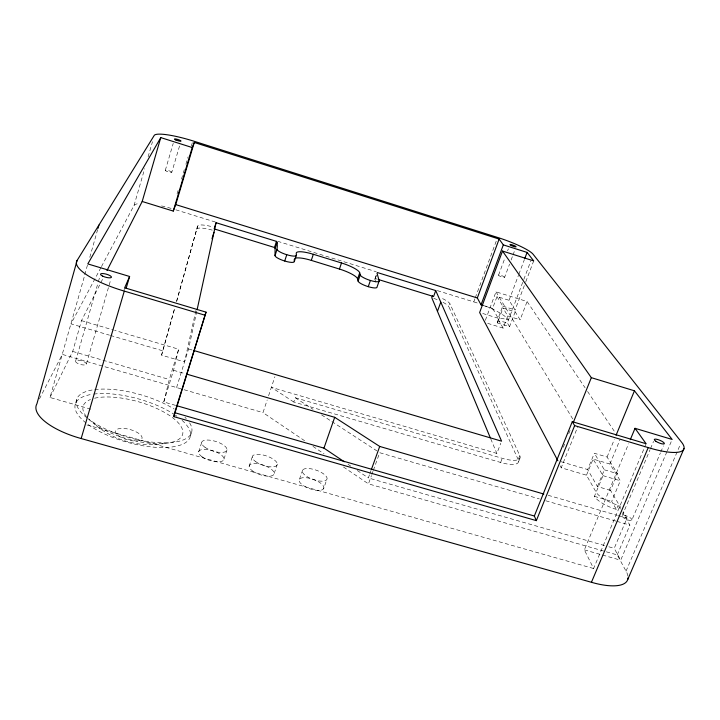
<?xml version="1.0" encoding="UTF-8"?>
<svg xmlns="http://www.w3.org/2000/svg" width="720" height="720" viewBox="0 0 720 720"><rect width="100%" height="100%" fill="white"/><g stroke="black" fill="none" stroke-linecap="round" stroke-linejoin="round"><path stroke-width="0.54" stroke-dasharray="3.6 2.7" d="M176.58 387.549L188.559 348.966L196.875 310.806M195.858 310.617L184.545 361.899L161.568 355.167L174.762 307.818M175.599 405.378L163.773 401.976L173.556 370.287L178.65 349.209L114.588 330.363M375.732 282.114L374.931 279.216L376.101 275.652M163.773 401.976L169.299 379.512L178.65 349.209M161.568 355.167L174.852 307.845M176.652 301.392L197.586 226.143A16.803 3.78 17.4 0 1 212.4 226.836M176.562 301.365L197.586 226.143M90.765 409.122L50.004 397.494L84.627 275.562M84.753 274.689L87.489 264.996M89.793 257.319L97.695 229.41M50.004 397.494L72.702 351.432L81.486 320.625L100.359 283.581M75.618 361.107L98.082 282.654M98.388 281.583L99.927 276.21M86.31 364.203A5.571 1.908 15 0 0 78.966 360.369A5.571 1.908 15 0 0 77.607 363.411A5.571 1.908 15 0 0 86.31 364.203L110.79 279.468M75.618 403.218L76.959 398.592M101.457 266.598L134.055 205.389L144.675 168.678M148.113 156.807L152.478 141.696M124.047 289.944L124.677 287.793M165.321 170.298L173.232 143.352M171.774 172.314A3.384 0.648 17.1 0 0 167.157 170.289A3.384 0.648 17.1 0 0 166.698 171.315A3.384 0.648 17.1 0 0 171.774 172.314L179.721 145.404M177.057 193.959L178.326 189.72M181.485 179.1L184.644 168.48M185.913 164.232L188.127 156.798M191.286 146.178L192.555 141.93M190.404 435.969L191.844 431.433M198.648 451.944L201.645 442.575M223.965 459.135L227.016 449.802M304.623 440.739L262.998 412.614L267.183 399.978M268.587 395.766L274.896 376.731M249.147 466.281L252.243 456.993M519.804 455.616L518.211 459.675A23.211 7.191 21.7 0 1 500.625 462.456L293.823 402.039L295.272 397.746L502.236 458.316A23.238 7.128 21.7 0 0 519.804 455.616L449.973 303.876A16.326 3.618 19.7 0 0 440.649 297.702M274.194 473.391L277.335 464.139M299.484 479.214L302.652 470.025M374.931 279.216L376.317 275.193M375.066 278.658L376.335 275.553M323.577 488.763A13.023 4.995 19.4 0 0 307.881 477.945A13.023 4.995 19.4 0 0 303.048 485.37A13.023 4.995 19.4 0 0 323.577 488.763L326.808 479.574A13.05 4.905 19.4 0 0 311.04 468.828A13.05 4.905 19.4 0 0 306.261 476.118A13.05 4.905 19.4 0 0 326.808 479.574M604.512 545.553L368.343 477.945L369.486 474.795M369.864 473.751L370.998 470.592M627.921 576.081A51.021 17.883 24.1 0 0 626.04 571.14L617.229 554.922L368.451 483.867L371.457 475.56M371.826 474.516L372.951 471.402M373.329 470.367L379.71 452.709L539.307 498.897M518.211 459.675L448.893 306.855L449.973 303.876M437.328 290.619L473.76 301.878L474.912 298.764M475.299 297.729L496.44 240.57M498.555 275.121L504.837 258.264M507.591 250.893L508.374 248.787M485.361 320.292L495.999 291.843L527.094 301.518L585.09 387.774M497.016 296.55L502.74 306.117L498.177 318.24L492.579 308.385L497.016 296.55L509.049 300.285L515.088 309.933L525.384 282.807M504.612 277.353A3.231 0.603 20 0 0 500.283 275.202A3.231 0.603 20 0 0 499.842 276.156A3.231 0.603 20 0 0 504.612 277.353L509.571 264.114M511.101 260.046L512.622 255.969M513.009 254.952L514.917 249.858M497.313 322.11L498.429 319.149M515.169 311.841L509.535 326.673L497.448 322.956L503.046 308.088L515.169 311.841L520.128 319.788L527.094 301.518M509.049 300.285L518.463 275.31M518.859 274.266L524.349 259.695M487.674 323.352L503.154 328.104L507.753 315.972L503.046 308.088M509.535 326.673L507.339 322.911L523.431 280.467M523.818 279.423L530.919 260.703M525.78 281.772L533.7 260.901M293.823 402.039L271.377 387.351L496.845 453.42L500.805 443.214M500.625 462.456L502.236 458.316M518.535 461.799L520.137 457.722M563.319 447.273L564.57 444.159M568.755 433.773L570.843 428.571M620.379 509.022L618.138 505.242A19.305 5.814 23.4 0 1 596.133 492.219L586.485 475.191L561.195 467.766L577.638 427.059M610.533 490.392L597.438 486.558L587.664 469.548L594.342 453.258L607.077 457.029L617.499 473.688L610.533 490.392L620.748 507.627M586.485 475.191L593.091 459.072L609.921 464.04L620.325 480.753L611.694 501.381L616.383 509.4L618.138 505.242M607.077 457.029L614.349 439.434M597.438 486.558L604.368 469.818L594.342 453.258M616.383 509.4A19.287 5.868 23.4 0 1 594.423 496.341L602.991 475.659L593.091 459.072M609.921 464.04L620.001 439.713M646.101 443.727L593.595 568.521L584.37 549.864L628.587 443.763M622.251 515.565L650.097 449.622M650.529 448.587L653.571 441.378M666.873 451.845L620.685 560.214L614.223 548.334L626.994 518.166L623.025 511.461M631.818 520.2A5.346 1.656 23.8 0 0 625.68 515.628A5.346 1.656 23.8 0 0 623.601 517.824A5.346 1.656 23.8 0 0 631.818 520.2L660.321 453.096M660.762 452.061L663.399 445.869M617.229 554.922L629.901 525.114L622.62 512.811M667.314 450.819L672.147 439.461M626.04 571.14L680.499 444.051M100.872 282.582L102.915 278.577M39.411 398.943L62.325 354.411L183.06 389.43M100.935 267.588L70.965 323.865L109.44 335.16M165.312 443.376C139.797 448.065 112.266 440.361 93.069 422.874M86.904 424.944L593.595 568.521M608.823 546.786L614.223 548.334M584.37 549.864L601.461 554.733M602.523 555.039L620.685 560.214M545.778 500.769L615.879 521.055M616.959 521.37L629.901 525.114M173.556 370.287L185.373 373.734M594.423 496.341L611.694 501.381M72.702 351.432L169.299 379.512M184.14 389.745L262.998 412.614M548.172 495.297L617.274 515.349M618.354 515.655L626.994 518.166M110.511 335.475L162.891 350.847M604.368 469.818L617.499 473.688M188.559 348.966L192.861 350.235M81.486 320.625L113.517 330.048M561.078 461.718L587.664 469.548M602.991 475.659L620.325 480.753M482.724 313.479L498.177 318.24M502.74 306.117L515.088 309.933M175.842 209.826L215.496 222.075M277.65 241.281L376.245 271.746M483.138 305.469L492.579 308.385M507.753 315.972L520.128 319.788M375.291 278.559L377.415 279.216M295.272 397.746L313.092 409.347M321.534 414.846L330.921 420.957M331.857 421.56L376.893 450.882M348.003 464.283L350.775 466.146M357.246 470.493L368.343 477.945M312.948 446.364L324.054 453.87M343.476 466.992L368.451 483.867M587.583 391.482L615.636 433.224M495.999 291.843L573.003 419.391M503.154 328.104L498.564 319.995A13.077 2.853 20.5 0 1 508.455 319.986A31.842 6.939 20.1 0 0 485.433 306.009M560.151 465.795L561.195 467.766M490.779 438.903L496.845 453.42M94.581 398.232A51.705 19.377 15.8 0 1 169.893 415.755A51.705 19.377 15.8 0 1 161.316 443.637A51.705 19.377 15.8 0 1 88.299 418.68M86.454 416.61A51.705 19.377 15.8 0 1 90.495 399.501M497.448 322.956A13.068 2.88 20.5 0 1 507.339 322.911M473.76 301.878A31.842 6.939 20.1 0 1 477.657 303.129M196.641 229.257A16.794 3.816 17.4 0 1 213.534 230.517M134.055 205.389A39.204 8.757 16.9 0 1 138.69 203.58M161.523 205.929A39.204 8.757 16.9 0 1 172.629 208.827M189.594 422.838A59.805 22.203 15.8 0 1 160.209 442.746A59.805 22.203 15.8 0 1 87.975 418.644M87.057 417.924A59.805 22.203 15.8 0 1 96.255 389.439A59.805 22.203 15.8 0 1 174.168 409.068M184.932 417.267A59.805 22.203 15.8 0 1 186.273 418.617M182.07 420.336A59.742 22.392 15.8 0 1 166.365 447.444A59.742 22.392 15.8 0 1 88.281 424.647A59.742 22.392 15.8 0 1 92.628 394.227M93.708 394.083A59.742 22.392 15.8 0 1 174.51 414.594M175.338 415.143A59.742 22.392 15.8 0 1 176.94 416.259M433.764 298.386A16.317 3.654 19.7 0 1 439.578 300.654M443.025 302.319A16.317 3.654 19.7 0 1 448.893 306.855M118.458 435.69A13.734 5.301 15.7 0 0 141.219 439.578A13.734 5.301 15.7 0 0 126.711 428.787A13.734 5.301 15.7 0 0 118.458 435.69M204.993 447.3A13.212 5.004 17.4 0 0 226.449 450.99A13.212 5.004 17.4 0 0 211.536 440.415A13.212 5.004 17.4 0 0 204.993 447.3M255.897 461.79A13.122 4.959 18.4 0 0 276.903 465.363A13.122 4.959 18.4 0 0 261.558 454.698A13.122 4.959 18.4 0 0 255.897 461.79M252.783 471.123A13.095 5.049 18.4 0 0 273.762 474.633A13.095 5.049 18.4 0 0 258.48 463.896A13.095 5.049 18.4 0 0 252.783 471.123M201.96 456.723A13.185 5.094 17.3 0 0 223.398 460.341A13.185 5.094 17.3 0 0 208.548 449.694A13.185 5.094 17.3 0 0 201.96 456.723"/><path stroke-width="1.08" d="M275.013 255.582C276.489 251.271 278.496 245.691 276.471 241.371L216.063 222.705L214.155 228.888L274.5 247.491L275.103 248.454L275.013 255.582A10.134 2.322 18.1 0 0 284.706 261.018A10.134 2.322 18.1 0 0 294.318 261.513L296.361 255.276L296.253 253.269A18.414 4.104 18.4 0 1 313.326 254.277L341.505 262.98A18.342 4.077 18.7 0 1 359.712 272.835L360.216 274.95L358.101 281.124A10.026 2.286 19 0 0 368.244 286.668A10.026 2.286 19 0 0 377.064 286.947L379.206 280.8L377.019 273.186L377.379 272.547L435.726 290.574L501.597 441.171L193.932 350.55M536.355 520.632L534.339 516.015L572.274 421.668L574.641 425.619L536.355 520.632L173.817 416.637L206.037 312.147L124.677 287.793L129.609 276.48L87.795 263.916L160.776 137.592L192.213 147.537L194.265 142.47L499.14 239.067L503.325 244.89L527.094 252.414L533.7 260.901L502.506 251.055L479.637 312.525L557.883 460.782M173.817 416.637L174.465 413.667M197.109 309.717L216.063 222.705M574.641 425.619L648.225 447.597A52.551 13.176 22.5 0 0 681.39 441.99L533.277 254.466A32.31 5.346 19.8 0 0 497.592 237.447L192.87 140.868A39.798 6.759 17.4 0 0 154.359 135.216L77.112 260.442L36.927 403.776A53.046 20.196 14.9 0 0 81.162 438.534L591.435 582.291A51.021 17.883 24.1 0 0 628.02 577.854M97.992 228.33L98.91 225.117M106.992 270.567L142.191 201.483L160.776 137.592M81.162 438.534L124.29 291.105A54.729 14.94 16.2 0 1 77.112 260.442M126.135 288.342L129.609 276.48M142.191 201.483L173.268 211.077L192.213 147.537M173.268 211.077L175.734 204.606L194.265 142.47M212.004 238.68L213.966 232.308M206.037 312.147L174.681 412.686L534.339 516.015M274.5 247.491L276.471 241.371M275.103 248.454L277.083 242.316M284.715 261.018L286.767 254.718A10.143 2.277 18.1 0 0 296.361 255.276M294.768 258.498A18.387 4.185 18.4 0 1 311.301 260.388L313.326 254.277M358.101 281.124L357.615 278.973A18.315 4.158 18.7 0 0 339.444 269.055L341.505 262.98M357.615 278.973L359.712 272.835M368.253 286.677L370.404 280.467A10.035 2.241 19 0 0 379.206 280.8M344.304 461.79L323.955 448.128L334.692 417.312L186.444 374.049M432.486 295.767L431.775 297.738L490.347 437.859M435.726 290.574L433.575 296.523L378.477 279.54M371.376 469.548L379.71 446.436L334.692 417.312M437.454 311.319L440.784 302.139M483.138 305.469L481.041 304.821L477.324 297.972L499.14 239.067M481.041 304.821L503.325 244.89M524.736 258.66L527.094 252.414M573.354 422.343L591.327 377.667L502.506 251.055M616.059 435.294L634.446 390.798L591.327 377.667M630.306 439.641L635.031 428.31L672.147 439.461L634.446 390.798M591.435 582.291L648.225 447.597M627.75 579.483L684 448.605M176.679 405.693L323.955 448.128M379.71 446.436L543.852 494.046M572.274 421.668L646.101 443.727L635.031 428.31M124.29 291.105L205.416 315.342M311.301 260.388L339.444 269.055M175.734 204.606L477.324 297.972M294.219 259.47L294.318 261.513M286.758 254.718A10.143 2.277 18.1 0 1 277.029 249.318M370.386 280.467A10.035 2.241 19 0 1 360.216 274.95M175.905 140.004A3.402 0.567 17.3 0 0 180.99 141.093A3.402 0.567 17.3 0 0 176.337 139.104A3.402 0.567 17.3 0 0 175.905 140.004M511.281 245.547A3.249 0.531 19.9 0 0 516.06 246.798A3.249 0.531 19.9 0 0 511.677 244.71A3.249 0.531 19.9 0 0 511.281 245.547M655.938 441.315A5.436 1.368 22.8 0 0 664.272 443.808A5.436 1.368 22.8 0 0 657.855 439.569A5.436 1.368 22.8 0 0 655.938 441.315M102.654 276.12A5.679 1.566 15.8 0 0 111.411 277.317A5.679 1.566 15.8 0 0 103.86 273.645A5.679 1.566 15.8 0 0 102.654 276.12"/></g></svg>
